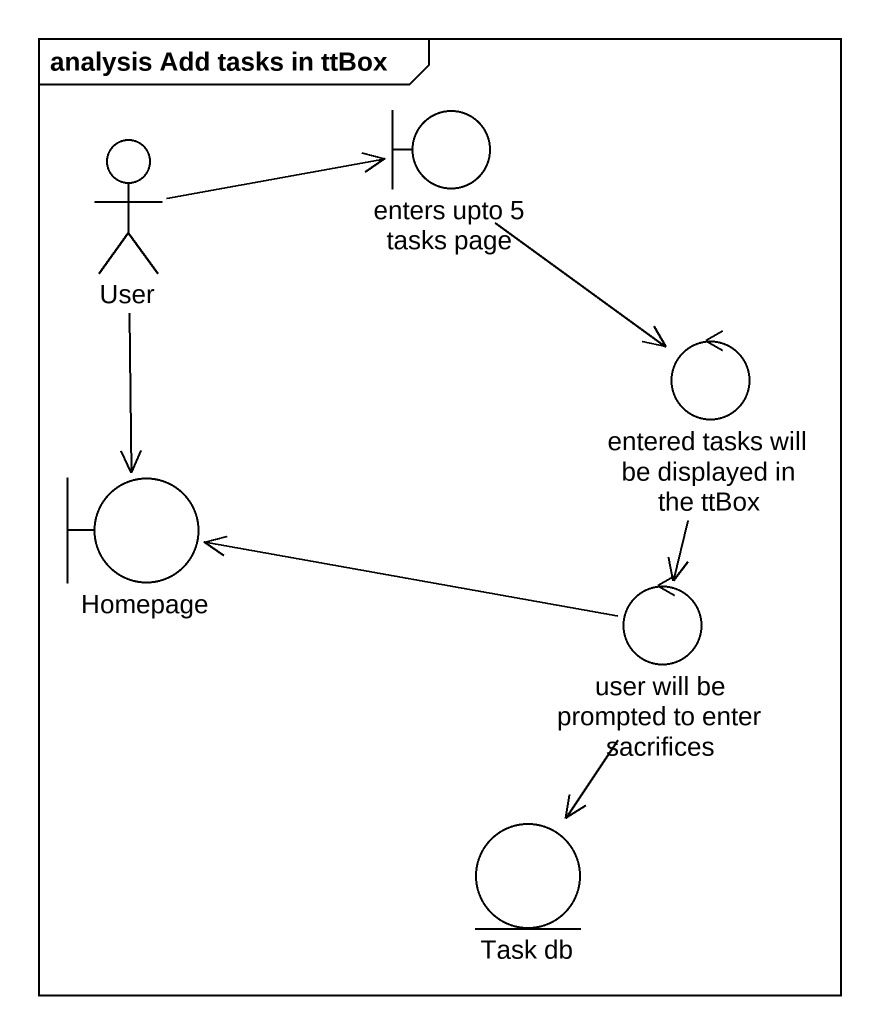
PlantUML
@startuml
mainframe analysis Add tasks in ttBox
actor User
boundary "enters upto 5 tasks page" as enters_upto_5_tasks_page
control "entered tasks will be displayed in the ttBox" as entered_tasks_will_be
boundary Homepage
control "user will be prompted to enter sacrifices" as user_will_be_prompted_to
entity "Task db" as Task_db
User -right-> enters_upto_5_tasks_page
User --> Homepage
enters_upto_5_tasks_page --> entered_tasks_will_be
entered_tasks_will_be --> user_will_be_prompted_to
user_will_be_prompted_to -left-> Homepage
user_will_be_prompted_to --> Task_db
@enduml
